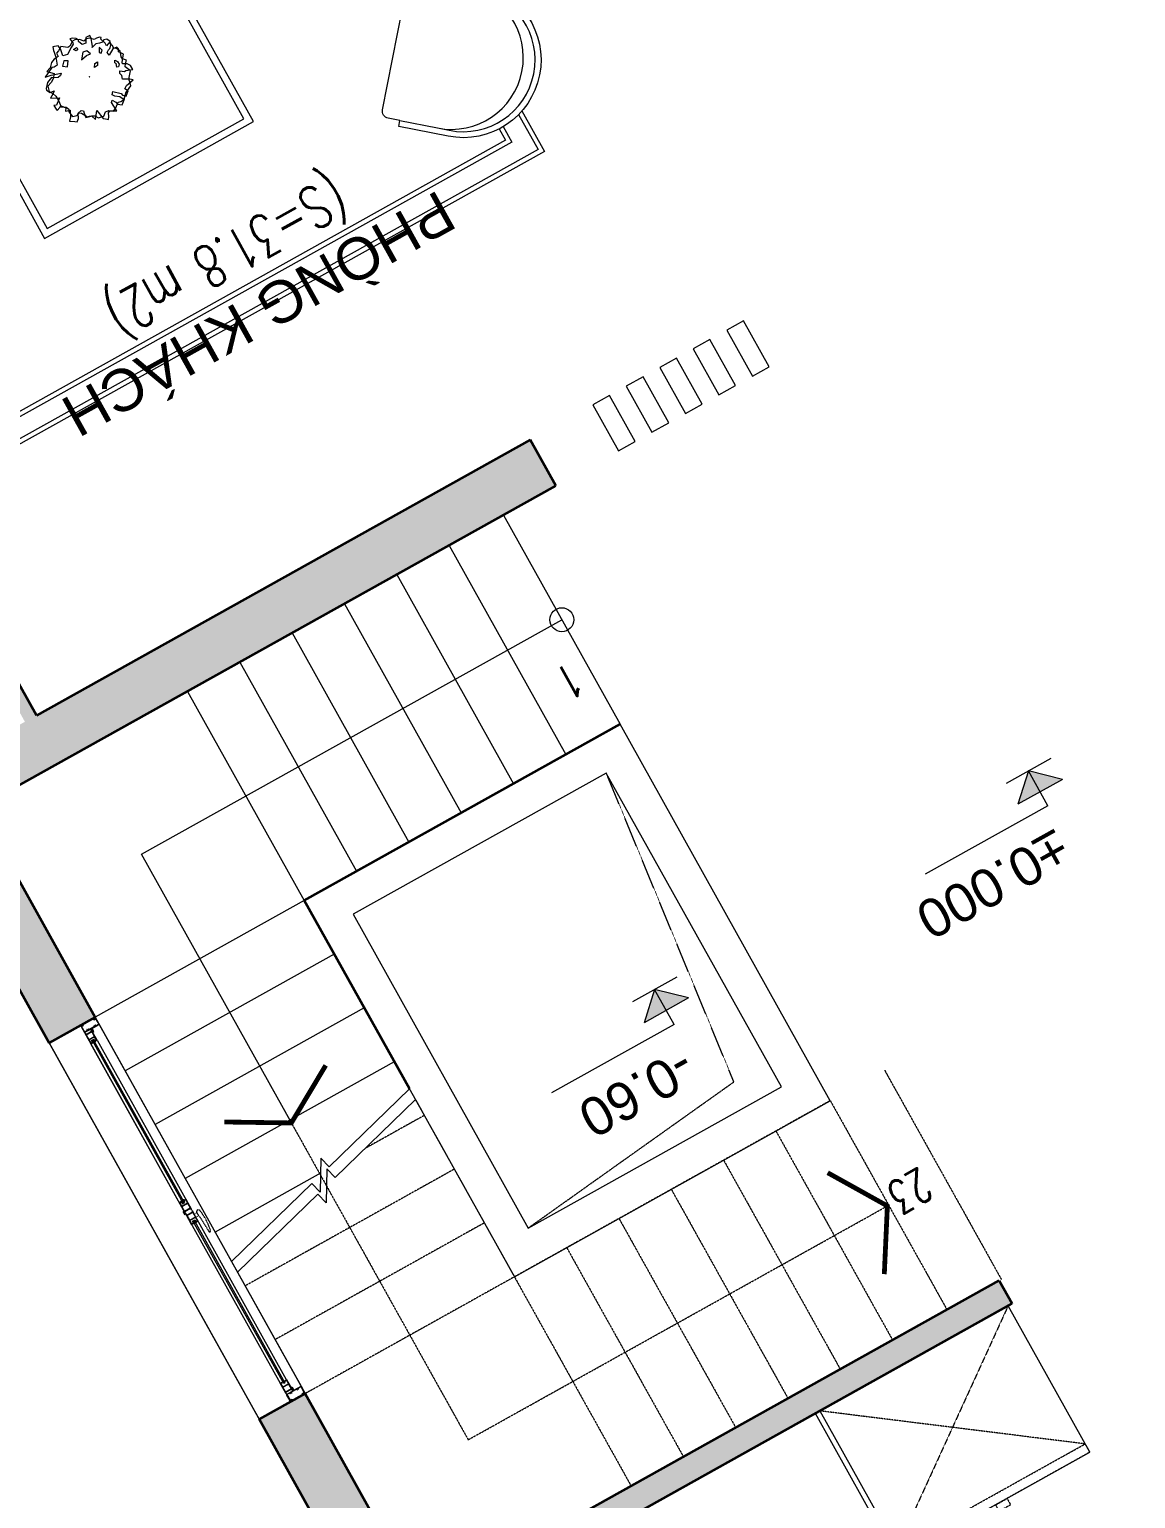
# Model space of a CAD drawing. Header units: millimetres. Extents: x 403824132 to 733479728, y 1974822364 to 2151530530.
# Drawn here: x 568807881 to 568812513, y 2063160526 to 2063166678 of the extents above; entities that cross this region are included whole.
import ezdxf
from ezdxf.enums import TextEntityAlignment as Align

# ---------------------------------------------------------------- set-up
doc = ezdxf.new("R2010")
doc.units = ezdxf.units.MM
doc.linetypes.add('DASHED2', pattern=[0.375, 0.25, -0.125])
doc.linetypes.add('HIDDEN', pattern=[0.75, 0.5, -0.25])
for name, color, linetype, lineweight in [('A-DIM', 251, 'Continuous', 15), ('A-HATCH', 251, 'Continuous', 5), ('A-KY HIEU', 34, 'Continuous', 20), ('A-TEXT', 7, 'Continuous', 18), ('A-TUONG', 255, 'Continuous', 35), ('E- CHU THICH', 162, 'Continuous', 13), ('E- THAY', 9, 'Continuous', 20), ('E-Khuat', 251, 'DASHED2', 13), ('E-NoiThat', 32, 'Continuous', 9), ('i_ThietBi', 32, 'Continuous', 13), ('LD-CUA', 146, 'Continuous', 13), ('LD-THAY', 9, 'Continuous', 13)]:
    doc.layers.add(name, color=color, linetype=linetype, lineweight=lineweight)
doc.styles.add('A1-arial', font='arial.ttf')
doc.styles.add('AA - Arial - Regular', font='arial.ttf', dxfattribs={"height": 250})
doc.styles.add('Dim roman', font='romans.shx', dxfattribs={"width": 0.7})

# ---------------------------------------------------------------- blocks, each defined once
blk = doc.blocks.new('A$C33A8190A')
at = {"layer": 'i_ThietBi', "linetype": 'HIDDEN'}
for p, q in [((-899.9224336948828, 40), (0, 700)), ((-899.9224336948828, 700), (0, 40))]:
    blk.add_line(p, q, dxfattribs=at)
at = {"layer": 'i_ThietBi'}
blk.add_lwpolyline([(-899.9224336948828, 700), (0, 700), (0, 0), (-899.9224336948828, 0)], close=True, dxfattribs=at)
at = {"layer": 'i_ThietBi', "linetype": 'HIDDEN'}
for points in [[(-899.9224336948828, 0), (0, 0), (0, 40), (-899.9224336948828, 40)], [(-449.9612168474705, 0), (-504.5205294382176, 0), (-504.5205294382176, -30.66110742175079), (-449.9612168474705, -30.66110742175079)], [(-395.4019042567234, 0), (-395.4019042567234, -30.66110742175079), (-449.9612168474705, -30.66110742175079), (-449.9612168474705, 0)]]:
    blk.add_lwpolyline(points, close=True, dxfattribs=at)
blk = doc.blocks.new('kkkk')
h = blk.add_hatch(color=250)
edge = h.paths.add_edge_path()
edge.add_line((333058.7503477686, 105336.6100560361), (333060.2503477686, 105336.6100560361))
edge.add_line((333060.2503477686, 105336.6100560361), (333060.2503477686, 105341.6100560361))
edge.add_line((333060.2503477686, 105341.6100560361), (333061.7503477686, 105341.6100560361))
edge.add_line((333061.7503477686, 105341.6100560361), (333061.7503477686, 105371.6100560361))
edge.add_line((333061.7503477686, 105371.6100560361), (333027.5003477686, 105371.6100560361))
edge.add_line((333027.5003477686, 105371.6100560361), (333027.5003477686, 105386.6100560362))
edge.add_line((333027.5003477686, 105386.6100560362), (333022.1618856793, 105386.6100560362))
edge.add_line((333022.1618856793, 105386.6100560362), (333022.1618856793, 105383.6100560361))
edge.add_line((333022.1618856793, 105383.6100560361), (333023.6618856793, 105383.6100560361))
edge.add_line((333023.6618856793, 105383.6100560361), (333023.6618856793, 105385.1100560361))
edge.add_line((333023.6618856793, 105385.1100560361), (333026.0003477686, 105385.1100560361))
edge.add_line((333026.0003477686, 105385.1100560361), (333026.0003477686, 105378.0508778042))
edge.add_line((333026.0003477686, 105378.0508778042), (333023.6618856793, 105378.0508778042))
edge.add_line((333023.6618856793, 105378.0508778042), (333023.6618856793, 105379.5508778041))
edge.add_line((333023.6618856793, 105379.5508778041), (333022.1618856793, 105379.5508778041))
edge.add_line((333022.1618856793, 105379.5508778041), (333022.1618856793, 105376.5508778041))
edge.add_line((333022.1618856793, 105376.5508778041), (333026.0003477686, 105376.5508778041))
edge.add_line((333026.0003477686, 105376.5508778041), (333026.0003477686, 105371.6100560361))
edge.add_line((333026.0003477686, 105371.6100560361), (332991.7503477686, 105371.6100560361))
edge.add_line((332991.7503477686, 105371.6100560361), (332991.7503477686, 105341.6100560361))
edge.add_line((332991.7503477686, 105341.6100560361), (332993.2503477686, 105341.6100560361))
edge.add_line((332993.2503477686, 105341.6100560361), (332993.2503477686, 105336.6100560361))
edge.add_line((332993.2503477686, 105336.6100560361), (332994.7503477685, 105336.6100560361))
edge.add_line((332994.7503477685, 105336.6100560361), (332994.7503477685, 105341.6100560361))
edge.add_line((332994.7503477685, 105341.6100560361), (333002.2503477686, 105341.6100560361))
edge.add_line((333002.2503477686, 105341.6100560361), (333002.2503477686, 105343.1100560361))
edge.add_line((333002.2503477686, 105343.1100560361), (332993.2503477686, 105343.1100560361))
edge.add_line((332993.2503477686, 105343.1100560361), (332993.2503477686, 105370.1100560361))
edge.add_line((332993.2503477686, 105370.1100560361), (333006.8920954218, 105370.1100560361))
edge.add_arc((333010.0003477685, 105367.6396451521), 3.970410884021193, 141.5226399061715, 209.9999999996041)
edge.add_line((333006.5618710796, 105365.6544397101), (333007.8609091851, 105366.4044397101))
edge.add_arc((333010.0003477685, 105367.6396451522), 2.470410884022959, -390.0000000008324, -150.0000000000441, ccw=False)
edge.add_line((333012.1397863518, 105366.4044397101), (333013.4388244577, 105365.6544397101))
edge.add_arc((333010.0003477685, 105367.6396451521), 3.970410884017615, -29.99999999942238, 38.47736009484422)
edge.add_line((333013.1086001153, 105370.1100560362), (333040.3920954216, 105370.1100560361))
edge.add_arc((333043.5003477685, 105367.6396451521), 3.970410884021193, 141.5226399061715, 209.9999999996041)
edge.add_line((333040.0618710795, 105365.6544397101), (333041.3609091852, 105366.4044397101))
edge.add_arc((333043.5003477685, 105367.6396451522), 2.470410884022959, -390.0000000008324, -150.0000000000441, ccw=False)
edge.add_line((333045.639786352, 105366.4044397101), (333046.9388244575, 105365.6544397101))
edge.add_arc((333043.5003477685, 105367.6396451521), 3.970410884017615, -29.99999999942238, 38.47736009484422)
edge.add_line((333046.6086001155, 105370.1100560362), (333060.2503477686, 105370.1100560361))
edge.add_line((333060.2503477686, 105370.1100560361), (333060.2503477686, 105343.1100560361))
edge.add_line((333060.2503477686, 105343.1100560361), (333051.2503477687, 105343.1100560361))
edge.add_line((333051.2503477687, 105343.1100560361), (333051.2503477687, 105341.6100560361))
edge.add_line((333051.2503477687, 105341.6100560361), (333058.7503477686, 105341.6100560361))
edge.add_line((333058.7503477686, 105341.6100560361), (333058.7503477686, 105336.6100560361))
blk.add_lwpolyline([(333026.0003477686, 105378.0508778042), (333026.0003477686, 105385.1100560361), (333023.6618856793, 105385.1100560361), (333023.6618856793, 105383.6100560361), (333022.1618856793, 105383.6100560361), (333022.1618856793, 105386.6100560362), (333027.5003477686, 105386.6100560362), (333027.5003477686, 105371.6100560361), (333061.7503477686, 105371.6100560361), (333061.7503477686, 105341.6100560361), (333060.2503477686, 105341.6100560361), (333060.2503477686, 105336.6100560361), (333058.7503477686, 105336.6100560361), (333058.7503477686, 105341.6100560361), (333051.2503477687, 105341.6100560361), (333051.2503477687, 105343.1100560361), (333060.2503477686, 105343.1100560361), (333060.2503477686, 105370.1100560361), (333046.6086001155, 105370.1100560362, -0.3080097014273616), (333046.9388244575, 105365.6544397101), (333045.639786352, 105366.4044397101, 1.732050807573783), (333041.3609091852, 105366.4044397101), (333040.0618710795, 105365.6544397101, -0.3080097014276107), (333040.3920954216, 105370.1100560361), (333013.1086001153, 105370.1100560362, -0.3080097014273616), (333013.4388244577, 105365.6544397101), (333012.1397863518, 105366.4044397101, 1.732050807573783), (333007.8609091851, 105366.4044397101), (333006.5618710796, 105365.6544397101, -0.3080097014276107), (333006.8920954218, 105370.1100560361), (332993.2503477686, 105370.1100560361), (332993.2503477686, 105343.1100560361), (333002.2503477686, 105343.1100560361), (333002.2503477686, 105341.6100560361), (332994.7503477685, 105341.6100560361), (332994.7503477685, 105336.6100560361), (332993.2503477686, 105336.6100560361), (332993.2503477686, 105341.6100560361), (332991.7503477686, 105341.6100560361), (332991.7503477686, 105371.6100560361), (333026.0003477686, 105371.6100560361), (333026.0003477686, 105376.5508778041), (333022.1618856793, 105376.5508778041), (333022.1618856793, 105379.5508778041), (333023.6618856793, 105379.5508778041), (333023.6618856793, 105378.0508778042)], format="xyb", close=True)
blk = doc.blocks.new('ccccc')
h = blk.add_hatch(color=250)
h.paths.add_polyline_path([(333034.3144056356, 105325.3407150077), (333084.3144056355, 105325.3407150077), (333084.3144056355, 105326.8407150077), (333077.6940542447, 105326.8407150077), (333077.6940542447, 105353.8407150077), (333084.3144056355, 105353.8407150077), (333084.3144056355, 105355.3407150077), (333034.3144056356, 105355.3407150077), (333034.3144056356, 105346.7373347332), (333035.8144056356, 105346.7373347332), (333035.8144056356, 105353.8407150077), (333052.1347392885, 105353.8407150077), (333052.1347392885, 105326.8407150077), (333035.8144056356, 105326.8407150077), (333035.8144056356, 105333.9440952822), (333034.3144056356, 105333.9440952822)])
h.paths.add_polyline_path([(333053.6347392886, 105326.8407150077), (333053.6347392886, 105353.8407150077), (333076.1940542446, 105353.8407150077), (333076.1940542446, 105326.8407150077)], flags=16)
for p, q in [((333034.3144056356, 105346.7373347332), (333035.8144056356, 105346.7373347332)), ((333052.1347392885, 105353.8407150077), (333052.1347392885, 105326.8407150077)), ((333053.6347392886, 105353.8407150077), (333053.6347392886, 105326.8407150077)), ((333076.1940542446, 105353.8407150077), (333076.1940542446, 105326.8407150077)), ((333077.6940542447, 105353.8407150077), (333077.6940542447, 105326.8407150077)), ((333084.3144056355, 105355.3407150077), (333084.3144056355, 105353.8407150077)), ((333034.3144056356, 105333.9440952822), (333035.8144056356, 105333.9440952822)), ((333084.3144056355, 105326.8407150077), (333084.3144056355, 105325.3407150077))]:
    blk.add_line(p, q)
for points in [[(333084.3144056355, 105355.3407150077), (333034.3144056356, 105355.3407150077), (333034.3144056356, 105346.7373347332)], [(333052.1347392885, 105353.8407150077), (333035.8144056356, 105353.8407150077), (333035.8144056356, 105346.7373347332)], [(333076.1940542446, 105353.8407150077), (333053.6347392886, 105353.8407150077)], [(333084.3144056355, 105353.8407150077), (333077.6940542447, 105353.8407150077)], [(333034.3144056356, 105333.9440952822), (333034.3144056356, 105325.3407150077), (333084.3144056355, 105325.3407150077)], [(333035.8144056356, 105333.9440952822), (333035.8144056356, 105326.8407150077), (333052.1347392885, 105326.8407150077)], [(333053.6347392886, 105326.8407150077), (333076.1940542446, 105326.8407150077)], [(333077.6940542447, 105326.8407150077), (333084.3144056355, 105326.8407150077)]]:
    blk.add_lwpolyline(points)
blk = doc.blocks.new('dasdsd')
at = {"linetype": 'HIDDEN', "ltscale": 0.05}
for p, q in [((-9.569141384446992, -15.90723716295906), (-9.569141384446992, 0)), ((9.569141384446992, 0), (-9.569141384446992, 0)), ((9.569141384446992, -15.90723716294451), (9.569141384446992, 0)), ((-16.34979056974407, -18.90631077674334), (-107.8912883332232, -23.1459015282162)), ((-10.46026030555367, -16.12276114153791), (-15.45867164875381, -18.69078679804806)), ((9.569141384330578, -15.90723716295906), (-9.569141384446992, -15.90723716295906))]:
    blk.add_line(p, q, dxfattribs=at)
for centre, radius, start, end in [((-106.2585171776591, -28.09938181765028), 5.215640768237306, 108.2433054779571, 251.7566945220429), ((-40.96028682653559, 286.6360905124457), 326.6202464477597, 258.1751875100508, 278.8996242376831), ((-16.34979056974407, -16.9563107767899), 1.95, 270, 297.1926651147454), ((-9.569141384446992, -17.85723716302891), 1.95, 90, 117.1926651147453), ((9.569141384446992, -25.97958644191385), 10.07234927896024, 270, 90)]:
    blk.add_arc(centre, radius, start, end, dxfattribs=at)
blk = doc.blocks.new('fffsf')
h = blk.add_hatch(color=250)
h.paths.add_polyline_path([(333183.8310297608, 105395.8081060237), (333133.8310297608, 105395.8081060237), (333133.8310297608, 105394.3081060237), (333140.4513811519, 105394.3081060237), (333140.4513811519, 105367.3081060237), (333133.8310297608, 105367.3081060237), (333133.8310297608, 105364.3081060237), (333118.8310297608, 105364.3081060237), (333118.8310297608, 105361.3081060237), (333135.3310297608, 105361.3081060237), (333135.3310297608, 105365.8081060237), (333183.8310297608, 105365.8081060237), (333183.8310297608, 105374.4114862982), (333182.3310297608, 105374.4114862982), (333182.3310297608, 105367.3081060237), (333166.0106961079, 105367.3081060237), (333166.0106961079, 105394.3081060237), (333182.3310297608, 105394.3081060237), (333182.3310297608, 105387.2047257492), (333183.8310297608, 105387.2047257492)])
h.paths.add_polyline_path([(333164.5106961079, 105394.3081060237), (333164.5106961079, 105367.3081060237), (333141.9513811518, 105367.3081060237), (333141.9513811518, 105394.3081060237)], flags=16)
for p, q in [((333133.8310297608, 105395.8081060237), (333133.8310297608, 105394.3081060237)), ((333140.4513811519, 105394.3081060237), (333140.4513811519, 105367.3081060237)), ((333141.9513811518, 105394.3081060237), (333141.9513811518, 105367.3081060237)), ((333164.5106961079, 105394.3081060237), (333164.5106961079, 105367.3081060237)), ((333166.0106961079, 105394.3081060237), (333166.0106961079, 105367.3081060237)), ((333183.8310297608, 105387.2047257492), (333182.3310297608, 105387.2047257492)), ((333183.8310297608, 105374.4114862982), (333182.3310297608, 105374.4114862982))]:
    blk.add_line(p, q)
for points in [[(333183.8310297608, 105374.4114862982), (333183.8310297608, 105365.8081060237), (333135.3310297608, 105365.8081060237), (333135.3310297608, 105361.3081060237), (333118.8310297608, 105361.3081060237)], [(333133.8310297608, 105367.3081060237), (333133.8310297608, 105364.3081060237), (333118.8310297608, 105364.3081060237), (333118.8310297608, 105361.3081060237)], [(333133.8310297608, 105395.8081060237), (333183.8310297608, 105395.8081060237), (333183.8310297608, 105387.2047257492)], [(333133.8310297608, 105394.3081060237), (333140.4513811519, 105394.3081060237)], [(333140.4513811519, 105367.3081060237), (333133.8310297608, 105367.3081060237)], [(333141.9513811518, 105394.3081060237), (333164.5106961079, 105394.3081060237)], [(333164.5106961079, 105367.3081060237), (333141.9513811518, 105367.3081060237)], [(333166.0106961079, 105394.3081060237), (333182.3310297608, 105394.3081060237), (333182.3310297608, 105387.2047257492)], [(333182.3310297608, 105374.4114862982), (333182.3310297608, 105367.3081060237), (333166.0106961079, 105367.3081060237)]]:
    blk.add_lwpolyline(points)
blk = doc.blocks.new('*U199')
for points in [[(88.41580056528618, 82.17994154020562), (88.41580056524253, 80.6033802745078), (77.17966634732147, 80.60338027449323), (77.17966634729966, 69.39661972550675), (88.41580056521342, 69.39661972551403), (88.41580056528618, 67.82005845976528, 0.2403906807314063), (91.14311726333106, 71.99999999998546), (80.17966634737968, 71.99999999998546), (80.17966634732147, 77.99999999998543), (91.14311726327287, 77.99999999998543, 0.2403906807301442)], [(847.064897786636, 82.17994154014741), (847.0648977867091, 80.6033802744132), (858.3010320046156, 80.60338027440594), (858.301032004601, 69.39661972541944), (847.0648977866797, 69.39661972542672), (847.064897786636, 67.82005845970707, -0.2403906807314063), (844.3375810886424, 71.99999999992724), (855.3010320045863, 71.99999999992724), (855.3010320045427, 77.99999999993452), (844.3375810885913, 77.99999999994179, -0.2403906807301442)], [(952.8964989166775, 82.17994153920152), (952.896498916714, 80.60338027349644), (941.6603646988003, 80.60338027346006), (941.6603646988583, 69.39661972447357), (952.8964989167723, 69.39661972450267), (952.8964989167064, 67.82005845875392, 0.2403906807314063), (955.623815614686, 71.99999999901047), (944.6603646987346, 71.99999999896681), (944.6603646987783, 77.99999999895226), (955.6238156147297, 77.99999999898864, 0.2403906807301442)]]:
    blk.add_hatch(color=250).paths.add_polyline_path(points)
for p, q in [((897.4806983517623, 89.99999999997091), (44.50000000021828, 90.00000000004366)), ((897.4806983517477, 89.99999999991269), (88.00000000023283, 89.99999999998545)), ((902.4806983516532, 89.9999999988213), (1711.961396685087, 89.99999999983993)), ((35.00000000011642, 20), (1764.961396685204, 20)), ((88.00000000024738, 59.99999999998546), (897.4806983517623, 59.99999999989814)), ((1711.96139668516, 59.99999999983993), (902.4806983517333, 59.99999999880675))]:
    blk.add_line(p, q)
for points in [[(88.41580056528618, 82.17994154020562), (88.41580056524253, 80.6033802745078), (77.17966634732147, 80.60338027449323), (77.17966634729966, 69.39661972550675), (88.41580056521342, 69.39661972551403), (88.41580056528618, 67.82005845976528, 0.2403906807314063), (91.14311726333106, 71.99999999998546), (80.17966634737968, 71.99999999998546), (80.17966634732147, 77.99999999998543), (91.14311726327287, 77.99999999998543, 0.2403906807301443)], [(847.064897786636, 82.17994154014741), (847.0648977867091, 80.6033802744132), (858.3010320046156, 80.60338027440594), (858.301032004601, 69.39661972541944), (847.0648977866797, 69.39661972542672), (847.064897786636, 67.82005845970707, -0.2403906807314063), (844.3375810886424, 71.99999999992724), (855.3010320045863, 71.99999999992724), (855.3010320045427, 77.99999999993452), (844.3375810885913, 77.99999999994179, -0.2403906807301443)], [(952.8964989166775, 82.17994153920152), (952.896498916714, 80.60338027349644), (941.6603646988003, 80.60338027346006), (941.6603646988583, 69.39661972447357), (952.8964989167723, 69.39661972450267), (952.8964989167064, 67.82005845875392, 0.2403906807314063), (955.623815614686, 71.99999999901047), (944.6603646987346, 71.99999999896681), (944.6603646987783, 77.99999999895226), (955.6238156147297, 77.99999999898864, 0.2403906807301443)]]:
    blk.add_lwpolyline(points, format="xyb", close=True)
for points in [[(855.3010320045863, 71.99999999992724), (80.17966634737968, 71.99999999998546), (80.17966634732147, 77.99999999998543), (855.3010320045427, 77.99999999993452)], [(944.6603646988652, 71.99999999894499), (1719.781730337999, 71.9999999998545), (1719.781730337912, 77.99999999986177), (944.6603646987783, 77.99999999895226)]]:
    blk.add_lwpolyline(points, close=True)
at = {"rotation": 270}
blk.add_blockref('kkkk', (-105336.6100560361, 333081.7503477685), dxfattribs=at)
at = {"xscale": -1}
for name, p, rotation in [('ccccc', (333122.3144056175, -105265.3407150657), 359.9999999999902), ('fffsf', (-332231.3503317047, 105455.8081050878), 180.0000000001608), ('kkkk', (107136.5714527213, 333081.7503477685), 90)]:
    blk.add_blockref(name, p, dxfattribs=dict(at, rotation=rotation))
for p in [(-332186.8337073021, -105265.3407149498), (-331322.3530086549, -105265.3407159424)]:
    blk.add_blockref('ccccc', p)
at = {"xscale": -0.8000000000000002, "yscale": 0.8, "zscale": 0.8}
blk.add_blockref('dasdsd', (927.4806983517476, 59.99999999895225), dxfattribs=at)
blk = doc.blocks.new('cotxaytho')
at = {"layer": 'A-KY HIEU'}
h = blk.add_hatch(color=256, dxfattribs=at)
h.paths.add_polyline_path([(200.0000000000018, 187.5), (0, 187.5), (0, 0)])
h.paths.add_polyline_path([(0, 187.5), (-200, 187.5), (0, 0)])
for p, q in [((0, 312.5), (0, 0)), ((0, 312.5), (1100, 312.5)), ((-200, 187.5), (0, 0)), ((-200, 187.5), (200, 187.5)), ((0, 0), (200, 187.5)), ((-200, 0), (200, 0))]:
    blk.add_line(p, q, dxfattribs=at)
at = {"color": 6, "style": 'A1-arial'}
blk.add_attdef('-0.050', (35.02610784031822, 401.7086938884313), '', height=250, dxfattribs=at)
blk = doc.blocks.new('sf2')
at = {"layer": 'E-NoiThat'}
for p, q in [((-123895508.8608268, 101808393.999927), (-123895508.8608268, 101809393.999927)), ((-123894508.8608268, 101809393.999927), (-123894508.8608268, 101808393.999927)), ((-123895478.8608268, 101808423.999927), (-123895478.8608268, 101809363.999927)), ((-123894538.8608268, 101809363.999927), (-123894538.8608268, 101808423.999927)), ((-123895018.2610339, 101809066.8747094), (-123895006.8658891, 101809070.3323294)), ((-123895006.8658891, 101809070.3323294), (-123895010.1216787, 101809048.4342494)), ((-123894949.8899923, 101809068.0273934), (-123894928.7274679, 101809076.0951014)), ((-123894928.7274679, 101809076.0951014), (-123894923.8439887, 101809059.9597934)), ((-123895124.0735155, 101809011.5533294), (-123895119.1898635, 101809016.1634174)), ((-123895119.1898635, 101809005.7904494), (-123895124.0735155, 101809011.5533294)), ((-123895119.1898635, 101809016.1634174), (-123895106.1667915, 101809017.3159934)), ((-123895106.1667915, 101809017.3159934), (-123895094.7714955, 101809018.4685694)), ((-123895094.7714955, 101809018.4685694), (-123895085.0041915, 101809028.8414294)), ((-123895086.6321835, 101809041.5192254), (-123895068.7255027, 101809042.6718014)), ((-123895085.0041915, 101809027.6889614), (-123895086.6321835, 101809041.5192254)), ((-123895085.0041915, 101809028.8414294), (-123895080.1206475, 101809032.2989414)), ((-123895080.1206475, 101809011.5533294), (-123895085.0041915, 101809027.6889614)), ((-123895080.1206475, 101809032.2989414), (-123895063.8417859, 101809036.9092454)), ((-123895075.2370063, 101808996.5704894), (-123895080.1206475, 101809011.5533294)), ((-123895068.7255027, 101809042.6718014), (-123895057.3302715, 101809021.9262974)), ((-123895063.8417859, 101809036.9092454), (-123895054.0745035, 101809032.2991574)), ((-123895057.3302715, 101809021.9262974), (-123895041.0514099, 101809024.2312334)), ((-123895054.0745035, 101809032.2991574), (-123895041.0514099, 101809048.4342494)), ((-123895041.0514099, 101809048.4342494), (-123895023.1447615, 101809056.5021734)), ((-123895041.0514099, 101809024.2312334), (-123895032.9120547, 101809042.6718014)), ((-123895036.1678442, 101809048.4342494), (-123895031.2841275, 101809058.8072174)), ((-123895032.9120547, 101809042.6718014), (-123895036.1678442, 101809048.4342494)), ((-123895031.2841275, 101809058.8072174), (-123895018.2610339, 101809066.8747094)), ((-123895023.1447615, 101809056.5021734), (-123895011.7494439, 101809056.5021734)), ((-123895014.0993511, 101809024.3724974), (-123895016.6497603, 101809017.1499974)), ((-123895016.6497603, 101809017.1499974), (-123895006.4482207, 101809013.5383694)), ((-123894998.7971011, 101809024.3724974), (-123895014.0993511, 101809024.3724974)), ((-123895011.7494439, 101809056.5021734), (-123894992.2150303, 101809043.8241614)), ((-123895010.1216787, 101809048.4342494), (-123895008.4937515, 101809043.8241614)), ((-123895008.4937515, 101809043.8241614), (-123894993.8427955, 101809035.7566694)), ((-123895006.4482207, 101809013.5383694), (-123894998.7971011, 101809024.3724974)), ((-123894993.8427955, 101809035.7566694), (-123894966.1688593, 101809017.3162094)), ((-123894992.2150303, 101809043.8241614), (-123894982.4477371, 101809042.6718014)), ((-123894982.4477371, 101809042.6718014), (-123894958.0293367, 101809059.9597934)), ((-123894966.1688593, 101809017.3162094), (-123894946.6342783, 101809021.9262974)), ((-123894958.0293367, 101809059.9597934), (-123894951.5179303, 101809055.3484094)), ((-123894953.1458575, 101809053.0444454), (-123894949.8899923, 101809068.0273934)), ((-123894946.6342783, 101809021.9262974), (-123894953.1458575, 101809053.0444454)), ((-123894951.5179303, 101809055.3484094), (-123894941.7504643, 101809049.5869334)), ((-123894941.7504643, 101809049.5869334), (-123894930.3553843, 101809044.9769534)), ((-123894930.3553843, 101809044.9769534), (-123894928.7274679, 101809032.2991574)), ((-123894928.7274679, 101809032.2991574), (-123894928.7274679, 101809029.9940054)), ((-123894928.7274679, 101809029.9940054), (-123894909.1930435, 101809027.6889614)), ((-123894923.8439887, 101809059.9597934), (-123894922.2158779, 101809053.0444454)), ((-123894922.2158779, 101809053.0444454), (-123894918.9601747, 101809031.1465814)), ((-123894918.9601747, 101809031.1465814), (-123894907.5651055, 101808998.8752094)), ((-123894909.1930435, 101809027.6889614), (-123894892.9141711, 101809020.7737214)), ((-123894892.9141711, 101809020.7737214), (-123894876.6353203, 101809003.4857294)), ((-123895148.4917754, 101808978.1305694), (-123895141.9802395, 101808993.1134094)), ((-123895143.6081235, 101808963.1477294), (-123895148.4917754, 101808978.1305694)), ((-123895148.4917754, 101808958.5372094), (-123895146.8639995, 101808960.8419294)), ((-123895148.4917754, 101808953.9256094), (-123895148.4917754, 101808958.5372094)), ((-123895148.4917754, 101808945.8580094), (-123895148.4917754, 101808953.9256094)), ((-123895146.8639995, 101808976.9771294), (-123895127.3291755, 101808970.0629694)), ((-123895146.8639995, 101808960.8419294), (-123895146.8639995, 101808976.9771294)), ((-123895133.8408195, 101808952.7743294), (-123895143.6081235, 101808963.1477294)), ((-123895141.9802395, 101808993.1134094), (-123895128.9571675, 101808997.7228494)), ((-123895125.7013995, 101808950.4696094), (-123895133.8408195, 101808952.7743294)), ((-123895128.9571675, 101808997.7228494), (-123895119.1898635, 101808991.9610494)), ((-123895127.3291755, 101808981.5876494), (-123895119.1898635, 101809005.7904494)), ((-123895127.3291755, 101808970.0629694), (-123895127.3291755, 101808981.5876494)), ((-123895115.9340955, 101808944.7067294), (-123895125.7013995, 101808950.4696094)), ((-123895119.1898635, 101808991.9610494), (-123895106.1667915, 101808994.2657694)), ((-123895106.1667915, 101808994.2657694), (-123895091.5157275, 101808998.8752094)), ((-123895102.6176955, 101808963.2924494), (-123895098.0570715, 101808976.2081694)), ((-123895091.9760235, 101808954.6816094), (-123895102.6176955, 101808963.2924494)), ((-123895098.0570715, 101808976.2081694), (-123895096.5368635, 101808978.3606094)), ((-123895096.5368635, 101808978.3606094), (-123895085.8951915, 101808960.0632494)), ((-123895085.8951915, 101808960.0632494), (-123895091.9760235, 101808954.6816094)), ((-123895091.5157275, 101808998.8752094), (-123895071.9813139, 101808993.1134094)), ((-123895071.9813139, 101808993.1134094), (-123895075.2370063, 101808996.5704894)), ((-123895052.4500755, 101808972.9789694), (-123895044.8489275, 101808992.3530894)), ((-123895034.2073095, 101808975.1314094), (-123895052.4500755, 101808972.9789694)), ((-123895044.8489275, 101808992.3530894), (-123895028.1264451, 101808994.5055294)), ((-123895006.8431983, 101808969.7497694), (-123895034.2073095, 101808975.1314094)), ((-123895028.1264451, 101808994.5055294), (-123895006.8431983, 101808969.7497694)), ((-123894956.6754919, 101808993.4287694), (-123894939.9530851, 101809002.0396094)), ((-123894941.473185, 101808972.9789694), (-123894956.6754919, 101808993.4287694)), ((-123894924.7507999, 101808985.8936094), (-123894941.473185, 101808972.9789694)), ((-123894939.9530851, 101809002.0396094), (-123894924.7507999, 101808985.8936094)), ((-123894907.5651055, 101808998.8752094), (-123894892.9141711, 101808998.8752094)), ((-123894865.2400243, 101808975.8247694), (-123894905.9371783, 101808961.9953694)), ((-123894905.9371783, 101808961.9953694), (-123894897.7978123, 101808955.0801294)), ((-123894897.7978123, 101808955.0801294), (-123894886.4026243, 101808952.7743294)), ((-123894892.9141711, 101808998.8752094), (-123894883.1468671, 101809002.3333694)), ((-123894886.4026243, 101808952.7743294), (-123894871.7516791, 101808959.6895694)), ((-123894883.1468671, 101809002.3333694), (-123894839.1939235, 101808980.4352894)), ((-123894857.1007555, 101808997.7228494), (-123894879.8911963, 101808974.6724094)), ((-123894879.8911963, 101808974.6724094), (-123894865.2400243, 101808958.5372094)), ((-123894876.6353203, 101809003.4857294), (-123894857.1007555, 101808997.7228494)), ((-123894871.7516791, 101808959.6895694), (-123894861.9843751, 101808965.4524494)), ((-123894839.1939235, 101808980.4352894), (-123894865.2400243, 101808975.8247694)), ((-123894865.2400243, 101808958.5372094), (-123894850.5892195, 101808949.3172494)), ((-123894861.9843751, 101808965.4524494), (-123894837.5661475, 101808956.2324894)), ((-123894850.5892195, 101808949.3172494), (-123894831.0546115, 101808941.2496494)), ((-123894837.5661475, 101808956.2324894), (-123894819.6596395, 101808936.6391294)), ((-123895171.2820435, 101808904.3687294), (-123895164.7705075, 101808914.7410494)), ((-123895161.5147395, 101808892.8429694), (-123895171.2820435, 101808904.3687294)), ((-123895169.6542675, 101808876.7077694), (-123895158.2590795, 101808890.5382494)), ((-123895166.3982835, 101808922.8086494), (-123895163.1428395, 101808928.5715294)), ((-123895161.5147395, 101808908.9781694), (-123895166.3982835, 101808922.8086494)), ((-123895164.7705075, 101808934.3344094), (-123895161.5147395, 101808943.5543694)), ((-123895158.2590795, 101808923.9610094), (-123895164.7705075, 101808934.3344094)), ((-123895164.7705075, 101808914.7410494), (-123895158.2590795, 101808923.9610094)), ((-123895163.1428395, 101808928.5715294), (-123895159.8868555, 101808935.4867694)), ((-123895161.5147395, 101808943.5543694), (-123895143.6081235, 101808945.8580094)), ((-123895158.2590795, 101808899.7582094), (-123895161.5147395, 101808908.9781694)), ((-123895150.1195515, 101808876.7077694), (-123895161.5147395, 101808892.8429694)), ((-123895159.8868555, 101808935.4867694), (-123895156.6311955, 101808940.0962094)), ((-123895158.2590795, 101808890.5382494), (-123895158.2590795, 101808899.7582094)), ((-123895156.6311955, 101808940.0962094), (-123895148.4917754, 101808945.8580094)), ((-123895143.6081235, 101808945.8580094), (-123895117.5618715, 101808929.7228094)), ((-123895132.2129355, 101808895.1476894), (-123895135.4687035, 101808890.5382494)), ((-123895135.4687035, 101808890.5382494), (-123895135.4687035, 101808877.8601294)), ((-123895127.3291755, 101808900.9105694), (-123895132.2129355, 101808895.1476894)), ((-123895122.7508395, 101808890.1062494), (-123895127.3291755, 101808900.9105694)), ((-123895122.7508395, 101808890.1062494), (-123895125.7013995, 101808885.9277294)), ((-123895120.8177475, 101808870.9448894), (-123895125.7013995, 101808885.9277294)), ((-123895117.5618715, 101808929.7228094), (-123895115.9340955, 101808944.7067294)), ((-123895047.8893867, 101808929.9269294), (-123895061.5714963, 101808928.8501694)), ((-123895061.5714963, 101808928.8501694), (-123895053.9703483, 101808915.9344494)), ((-123895053.9703483, 101808915.9344494), (-123895038.7680523, 101808915.9344494)), ((-123895038.7680523, 101808915.9344494), (-123895047.8893867, 101808929.9269294)), ((-123895001.7125071, 101808891.3244894), (-123895003.0841071, 101808891.3244894)), ((-123895001.7125071, 101808891.3244894), (-123895001.7125071, 101808892.6960894)), ((-123895001.7125071, 101808891.3244894), (-123895001.7125071, 101808889.9528894)), ((-123895001.7125071, 101808891.3244894), (-123895000.3408963, 101808891.3244894)), ((-123894816.4037635, 101808892.8429694), (-123894848.9612275, 101808875.5554094)), ((-123894826.1710675, 101808913.5886894), (-123894844.0775755, 101808912.4363294)), ((-123894844.0775755, 101808912.4363294), (-123894835.9382635, 101808904.3687294)), ((-123894839.1939235, 101808889.3858894), (-123894840.8219155, 101808868.6401694)), ((-123894834.3102715, 101808905.5210894), (-123894839.1939235, 101808889.3858894)), ((-123894835.9382635, 101808904.3687294), (-123894816.4037635, 101808892.8429694)), ((-123894824.5429675, 101808920.5039294), (-123894834.3102715, 101808905.5210894)), ((-123894831.0546115, 101808941.2496494), (-123894824.5429675, 101808920.5039294)), ((-123894818.0315395, 101808929.7228094), (-123894826.1710675, 101808913.5886894)), ((-123894819.6596395, 101808936.6391294), (-123894818.0315395, 101808929.7228094)), ((-123895174.5380275, 101808849.0468094), (-123895164.7705075, 101808861.7249294)), ((-123895174.5380275, 101808829.4534494), (-123895174.5380275, 101808849.0468094)), ((-123895146.8639995, 101808839.8268494), (-123895174.5380275, 101808829.4534494)), ((-123895159.8868555, 101808866.3343694), (-123895169.6542675, 101808876.7077694)), ((-123895164.7705075, 101808861.7249294), (-123895148.4917754, 101808870.9448894)), ((-123895163.1428395, 101808830.6058094), (-123895151.7477595, 101808855.9620494)), ((-123895153.3754275, 101808819.0811294), (-123895163.1428395, 101808830.6058094)), ((-123895151.7477595, 101808855.9620494), (-123895159.8868555, 101808866.3343694)), ((-123895148.4917754, 101808870.9448894), (-123895150.1195515, 101808876.7077694)), ((-123895140.3522475, 101808839.8268494), (-123895146.8639995, 101808839.8268494)), ((-123895124.0735155, 101808851.3515294), (-123895140.3522475, 101808839.8268494)), ((-123895135.4687035, 101808877.8601294), (-123895127.3291755, 101808868.6401694)), ((-123895127.3291755, 101808868.6401694), (-123895120.8177475, 101808870.9448894)), ((-123895119.1898635, 101808842.1315694), (-123895124.0735155, 101808851.3515294)), ((-123895122.4456315, 101808830.6068894), (-123895119.1898635, 101808842.1315694)), ((-123895117.5618715, 101808815.6229694), (-123895122.4456315, 101808830.6068894)), ((-123894855.4727635, 101808828.3000094), (-123894860.3564155, 101808815.6240494)), ((-123894837.5661475, 101808838.6744894), (-123894855.4727635, 101808828.3000094)), ((-123894839.1939235, 101808843.2839294), (-123894852.2171035, 101808827.1487294)), ((-123894852.2171035, 101808827.1487294), (-123894844.0775755, 101808815.6240494)), ((-123894848.9612275, 101808875.5554094), (-123894822.9151915, 101808854.8096894)), ((-123894840.8219155, 101808868.6401694), (-123894837.5661475, 101808838.6744894)), ((-123894831.0546115, 101808839.8268494), (-123894839.1939235, 101808843.2839294)), ((-123894814.7756635, 101808834.0639694), (-123894831.0546115, 101808839.8268494)), ((-123894822.9151915, 101808854.8096894), (-123894813.1477795, 101808859.4202094)), ((-123894813.1477795, 101808859.4202094), (-123894814.7756635, 101808840.9792094)), ((-123894814.7756635, 101808840.9792094), (-123894814.7756635, 101808834.0639694)), ((-123895155.0033115, 101808791.4201694), (-123895143.6081235, 101808800.6401294)), ((-123895119.1898635, 101808784.5049294), (-123895155.0033115, 101808791.4201694)), ((-123895140.3522475, 101808802.9459294), (-123895153.3754275, 101808819.0811294)), ((-123895143.6081235, 101808800.6401294), (-123895127.3291755, 101808809.8611694)), ((-123895137.0964795, 101808786.8107294), (-123895140.3522475, 101808802.9459294)), ((-123895133.8408195, 101808775.2849694), (-123895137.0964795, 101808786.8107294)), ((-123895101.2830315, 101808759.1497694), (-123895133.8408195, 101808775.2849694)), ((-123895127.3291755, 101808809.8611694), (-123895117.5618715, 101808815.6229694)), ((-123895106.1667915, 101808776.4373294), (-123895119.1898635, 101808784.5049294)), ((-123895114.3061035, 101808761.4544894), (-123895106.1667915, 101808776.4373294)), ((-123895083.3764155, 101808766.0650094), (-123895085.0041915, 101808756.8439694)), ((-123895057.3302715, 101808790.2678094), (-123895083.3764155, 101808766.0650094)), ((-123895071.9813139, 101808756.8439694), (-123895054.0745035, 101808769.5220894)), ((-123895047.5629027, 101808779.8954894), (-123895057.3302715, 101808790.2678094)), ((-123895054.0745035, 101808769.5220894), (-123895047.5629027, 101808779.8954894)), ((-123894902.6814643, 101808785.6572894), (-123894910.8208195, 101808779.8954894)), ((-123894910.8208195, 101808779.8954894), (-123894907.5651055, 101808769.5220894)), ((-123894899.4257395, 101808775.2849694), (-123894910.8208195, 101808753.3868894)), ((-123894907.5651055, 101808769.5220894), (-123894905.9371783, 101808749.9298094)), ((-123894886.4026243, 101808782.2002094), (-123894902.6814643, 101808785.6572894)), ((-123894891.2861791, 101808781.0478494), (-123894899.4257395, 101808775.2849694)), ((-123894878.2630963, 101808775.2849694), (-123894891.2861791, 101808781.0478494)), ((-123894876.6353203, 101808761.4544894), (-123894886.4026243, 101808782.2002094)), ((-123894858.7285315, 101808782.2002094), (-123894878.2630963, 101808775.2849694)), ((-123894844.0775755, 101808815.6240494), (-123894863.612259, 101808808.7088094)), ((-123894863.612259, 101808808.7088094), (-123894850.5892195, 101808784.5049294)), ((-123894860.3564155, 101808815.6240494), (-123894855.4727635, 101808805.2506494)), ((-123894855.4727635, 101808805.2506494), (-123894858.7285315, 101808782.2002094)), ((-123894839.1939235, 101808770.6755294), (-123894857.1007555, 101808757.9974094)), ((-123894850.5892195, 101808784.5049294), (-123894839.1939235, 101808770.6755294)), ((-123895096.3994875, 101808746.4716494), (-123895114.3061035, 101808761.4544894)), ((-123895093.1437195, 101808748.7763694), (-123895101.2830315, 101808759.1497694)), ((-123895085.0041915, 101808756.8439694), (-123895096.3994875, 101808746.4716494)), ((-123895086.6321835, 101808743.0145694), (-123895093.1437195, 101808748.7763694)), ((-123895083.3764155, 101808738.4040494), (-123895086.6321835, 101808743.0145694)), ((-123895065.4697239, 101808737.2516894), (-123895083.3764155, 101808738.4040494)), ((-123895081.7484235, 101808737.2516894), (-123895071.9813139, 101808756.8439694)), ((-123895063.8417859, 101808723.4212094), (-123895081.7484235, 101808737.2516894)), ((-123895054.0745035, 101808740.7087694), (-123895065.4697239, 101808737.2516894)), ((-123895047.5629027, 101808734.9469694), (-123895063.8417859, 101808723.4212094)), ((-123895034.5399063, 101808724.5735694), (-123895054.0745035, 101808740.7087694)), ((-123895045.9351375, 101808745.3192894), (-123895047.5629027, 101808734.9469694)), ((-123895036.1678442, 101808760.3021294), (-123895045.9351375, 101808745.3192894)), ((-123895029.6562651, 101808753.3868894), (-123895036.1678442, 101808760.3021294)), ((-123895019.8889719, 101808717.6583294), (-123895034.5399063, 101808724.5735694)), ((-123895032.9120547, 101808711.8954494), (-123895029.6562651, 101808753.3868894)), ((-123895024.7726239, 101808716.5059694), (-123895032.9120547, 101808711.8954494)), ((-123895006.8658891, 101808725.7259294), (-123895024.7726239, 101808716.5059694)), ((-123895003.6101751, 101808729.1840894), (-123895019.8889719, 101808717.6583294)), ((-123894997.0986715, 101808721.1164894), (-123895006.8658891, 101808725.7259294)), ((-123894988.9593271, 101808731.4888094), (-123895003.6101751, 101808729.1840894)), ((-123894990.5870923, 101808707.2860094), (-123894997.0986715, 101808721.1164894)), ((-123894984.0755131, 101808696.9126094), (-123894990.5870923, 101808707.2860094)), ((-123894974.3082167, 101808718.8096094), (-123894988.9593271, 101808731.4888094)), ((-123894974.3082167, 101808704.9802094), (-123894984.0755131, 101808696.9126094)), ((-123894951.5179303, 101808723.4212094), (-123894974.3082167, 101808718.8096094)), ((-123894966.1688593, 101808711.8954494), (-123894974.3082167, 101808704.9802094)), ((-123894959.6572715, 101808754.5392494), (-123894966.1688593, 101808711.8954494)), ((-123894936.8669851, 101808723.4212094), (-123894959.6572715, 101808754.5392494)), ((-123894941.7504643, 101808738.4040494), (-123894951.5179303, 101808723.4212094)), ((-123894933.6112819, 101808743.0145694), (-123894941.7504643, 101808738.4040494)), ((-123894930.3553843, 101808745.3192894), (-123894936.8669851, 101808723.4212094)), ((-123894931.9831711, 101808743.0145694), (-123894933.6112819, 101808743.0145694)), ((-123894912.4485847, 101808747.6240094), (-123894931.9831711, 101808743.0145694)), ((-123894922.2158779, 101808747.6240094), (-123894930.3553843, 101808745.3192894)), ((-123894905.9371783, 101808749.9298094), (-123894922.2158779, 101808747.6240094)), ((-123894910.8208195, 101808753.3868894), (-123894912.4485847, 101808747.6240094)), ((-123894865.2400243, 101808752.2345294), (-123894876.6353203, 101808761.4544894)), ((-123894857.1007555, 101808757.9974094), (-123894865.2400243, 101808752.2345294)), ((-123894538.8608268, 101808423.999927), (-123895478.8608268, 101808423.999927)), ((-123894508.8608268, 101808393.999927), (-123895508.8608268, 101808393.999927)), ((-123896508.8608268, 101807887.4787837), (-123896508.8608268, 101807693.999927)), ((-123896488.8608268, 101807880.9874563), (-123896488.8608268, 101807713.999927)), ((-123896408.8608268, 101807868.3593805), (-123896408.8608268, 101807793.999927)), ((-123896388.8608268, 101807868.3421899), (-123896388.8608268, 101807813.999927)), ((-123896408.8608268, 101807793.999927), (-123893608.8608268, 101807793.999927)), ((-123896388.8608268, 101807813.999927), (-123893628.8608268, 101807813.999927)), ((-123896508.8608268, 101807693.999927), (-123893508.8608268, 101807693.999927)), ((-123896488.8608268, 101807713.999927), (-123893528.8608268, 101807713.999927))]:
    blk.add_line(p, q, dxfattribs=at)
blk.add_lwpolyline([(-123896432.8688814, 101808557.784746), (-123896449.0600919, 101808576.833229), (-123896609.0673486, 101808440.8270608, 0.9999999999999982), (-123896188.0958755, 101807945.5665042), (-123896028.0886188, 101808081.5726724), (-123896044.2798293, 101808100.6211554), (-123896006.1828634, 101808133.0035764, 0.4142135623731039), (-123896002.7541365, 101808175.2912085), (-123896352.4842834, 101808586.7384401, 0.4142135623731039), (-123896394.7719155, 101808590.1671671)], format="xyb", close=True, dxfattribs=at)
for points in [[(-123896166.1901202, 101807996.9974082), (-123896204.2870861, 101807964.6149872, -1), (-123896592.8761381, 101808421.7785778), (-123896554.7791722, 101808454.1609988)], [(-123896044.2798293, 101808100.6211554), (-123896166.1901202, 101807996.9974082, -1), (-123896554.7791722, 101808454.1609988)]]:
    blk.add_lwpolyline(points, format="xyb", dxfattribs=at)
blk = doc.blocks.new('TANG 1 BT1')
at = {"layer": 'A-HATCH'}
h = blk.add_hatch(color=256, dxfattribs=at)
h.dxf.hatch_style = 1
h.paths.add_polyline_path([(7158834.392582895, 839216.910365944), (7158834.40338719, 837891.891499825), (7159054.403387193, 837891.891499825), (7159054.392582897, 839436.910365944), (7153914.367428423, 839436.910365939), (7153914.367428423, 839216.910365939)])
h.paths.add_polyline_path([(7150554.367428423, 839436.910365939), (7150554.310653077, 838368.6554270984), (7150774.310653077, 838368.6554270984), (7150774.367428423, 839216.910365939), (7151514.367428423, 839216.910365939), (7151514.367428423, 839436.910365939)])
h.paths.add_polyline_path([(7150774.304578072, 836568.6554270984), (7150554.304578072, 836568.6554270984), (7150554.355278415, 835616.8624750825), (7151104.293490312, 835616.869053744), (7151104.293494187, 835319.4682315772), (7151324.293331157, 835319.4682315772), (7151324.293316933, 835616.869053744), (7152824.293494837, 835616.869053744), (7152824.293494837, 833426.8795984447), (7152714.293491956, 833426.8795926793), (7152714.29349484, 833316.8795926797), (7152934.293494836, 833316.8796042103), (7152934.293494836, 835726.8688687666), (7150774.353935611, 835726.8618762125)])
h.paths.add_polyline_path([(7151324.293373614, 834519.4677197175), (7151104.293494189, 834519.4677197175), (7151104.30564033, 832826.9133516661), (7151324.305640263, 832826.9160794099), (7151324.293490244, 833316.8822506294), (7151914.29349484, 833316.8795745915), (7151914.293491955, 833426.8795507496), (7151324.293433158, 833426.8795098679)])
h.paths.add_polyline_path([(7158834.380432876, 835616.8724301188), (7158834.380432876, 834616.8724302229), (7159054.38132507, 834616.8724302229), (7159054.380433111, 835946.8749298701), (7159054.399422782, 837091.8914998248), (7158834.40338719, 837091.8914998248), (7158834.395779532, 836041.8726337034), (7158234.393846916, 836041.8726337034), (7158234.394310373, 835726.8726337056), (7156074.371186494, 835726.8726337051), (7156074.371186494, 835616.8645500309)])
h.paths.add_polyline_path([(7158834.396642498, 835726.8749299373), (7158289.394310373, 835726.8726337056), (7158289.393846915, 835986.8726337039), (7158834.39593021, 835986.8726337039)], flags=16)
h.paths.add_polyline_path([(7158434.392582023, 831596.9007170699), (7158434.392582023, 831391.9098570823), (7158834.392582373, 831391.9061736367), (7158834.392582374, 827616.9110400443), (7158354.335837015, 827616.9110402875), (7158354.335837015, 827396.9110403915), (7159054.392582373, 827396.9110403561), (7159054.392582213, 832816.9110333439), (7158834.392582212, 832816.9110333439), (7158834.392582895, 831816.9061741434), (7156074.381032348, 831816.9294868225), (7156074.381032348, 831596.9294868223)])
h.paths.add_polyline_path([(7158834.392582373, 831596.9061740552), (7158834.392582373, 831446.9061736375), (7158489.392582023, 831446.9097838658), (7158489.392582023, 831596.909784292)], flags=16)
h.paths.add_polyline_path([(7152934.305644855, 831706.9131666891), (7152934.305644858, 831816.913351666), (7151324.305640331, 831816.913351666), (7151324.305640331, 831926.9133516661), (7151104.305640332, 831926.9133516661), (7151104.30564033, 831816.913351666), (7150554.366400784, 831816.9061741251), (7150554.36935917, 830866.8950438554), (7150774.369359169, 830866.8950438554), (7150774.367133453, 831706.9061741378)])
h.paths.add_polyline_path([(7150554.364441079, 828526.9061794691), (7150774.364441081, 828526.9061794691), (7150774.37017006, 830066.8945319966), (7150554.36935917, 830066.8945319966)])
h.paths.add_polyline_path([(7151704.376166527, 827396.9116709569), (7152404.194557026, 827396.9108264266), (7152404.194557026, 827616.910806874), (7150774.367428362, 827616.9154225319), (7150774.368593731, 827726.9061794695), (7150554.36922083, 827726.9061794695), (7150554.367428423, 827616.911099137), (7150554.367428423, 827396.9110402466), (7151404.376166542, 827396.9109419949), (7151404.37616653, 827396.9116709569)])
h.paths.add_polyline_path([(7154604.55816387, 827616.9087649575), (7154604.55816387, 827396.9087649565), (7155304.376166525, 827396.9091954805), (7155304.37616657, 827396.9136104577), (7155604.376166571, 827396.9136104577), (7156654.368521227, 827396.9136259514), (7156654.368925721, 827616.9163596034)])
h.paths.add_polyline_path([(7150304.255845018, 831816.9000444374), (7150304.255845416, 831196.8999719521), (7150554.329719897, 831196.8999719521), (7150554.329719897, 831306.9003201132), (7150414.255845343, 831306.8999719522), (7150414.255845088, 831706.9000444378), (7150554.329236252, 831706.9003925972), (7150554.329783076, 831816.9000444374)])
h.paths.add_polyline_path([(7150304.255844964, 836228.4791837248), (7150304.255844964, 835616.9026857319), (7150554.318615942, 835616.9026857319), (7150554.318615942, 835726.902332314), (7150414.255844965, 835726.902685732), (7150414.255844965, 836118.4791837247), (7150554.366168484, 836118.4788301869), (7150554.366168484, 836228.4791837248)])
at = {"layer": 'A-TUONG'}
for p, q in [((7159054.380433111, 835946.8749298701), (7159054.38132507, 834616.8724302229)), ((7156074.371186494, 835616.8645500309), (7156074.371186494, 835726.8726337051)), ((7158234.394310373, 835726.8726337056), (7156074.371186494, 835726.8726337051)), ((7158834.380432876, 835616.8724301188), (7156074.371186494, 835616.8645500309)), ((7158834.380432876, 834616.8724302229), (7158834.380432876, 835616.8724301188)), ((7158834.380432876, 834616.8724302229), (7159054.38132507, 834616.8724302229)), ((7157834.380432875, 833717.8978339158), (7157834.392582537, 832816.9110329507)), ((7157834.392582537, 832816.9110329507), (7156324.392580558, 832816.886684075)), ((7158834.392582895, 831816.9061741434), (7158834.392582212, 832816.9110333439)), ((7158834.392582212, 832816.9110333439), (7159054.393474327, 832816.9110333439)), ((7159054.392582373, 827396.9110403561), (7159054.392582213, 832816.9110333439)), ((7158834.392582895, 831816.9061741434), (7156074.381032348, 831816.9294868225)), ((7156074.381032348, 831816.9294868225), (7156074.381032348, 831596.9294868223)), ((7156074.381032348, 831596.9294868223), (7158434.392582023, 831596.9007170699)), ((7158434.392582023, 831596.9007170699), (7158434.392582023, 831391.9098570823))]:
    blk.add_line(p, q, dxfattribs=at)
at = {"layer": 'E- CHU THICH'}
for points in [[(7157834.380432875, 833768.8978339157), (7158286.084141571, 833889.931477922), (7158299.025093857, 833841.6351866148), (7158369.735771958, 833964.1096737109), (7158382.676724154, 833915.8133824199), (7158834.385240108, 834036.8483144469)], [(7157834.380432875, 833717.8978339158), (7158286.084141571, 833838.9314779219), (7158299.025093857, 833790.6351866147), (7158369.735771958, 833913.1096737109), (7158382.676724154, 833864.8133824196), (7158834.385584346, 833985.8484066856)], [(7158334.380432878, 833601.8724302227), (7158334.392582897, 832316.9061740538), (7156324.392582413, 832316.9086041211)]]:
    blk.add_lwpolyline(points, dxfattribs=at)
at = {"layer": 'E- CHU THICH', "const_width": 20}
blk.add_lwpolyline([(7158576.867545966, 833461.8724302229), (7158334.380432878, 833601.8724302227), (7158334.380432878, 833601.8724302227), (7158334.380432878, 833601.8724302227), (7158091.893319761, 833461.8724302229)], dxfattribs=at)
at = {"layer": 'E- CHU THICH'}
blk.add_circle((7156324.392582413, 832316.9086042109), 50, dxfattribs=at)
at = {"layer": 'E- THAY'}
for p, q in [((7158834.393474418, 832816.9110333439), (7158834.381325069, 834616.8724302229)), ((7159054.393474327, 832816.9110333439), (7159054.38132507, 834616.8724302229)), ((7158330.361268347, 833844.911032942), (7158834.392582432, 833844.911032942)), ((7157834.392582432, 833587.911032942), (7158834.392582432, 833587.911032942)), ((7157834.392582432, 833330.911032942), (7158834.392582432, 833330.911032942)), ((7157834.392582432, 833073.911032942), (7158834.392582432, 833073.911032942)), ((7156324.392582754, 831816.906174611), (7156324.392582071, 832816.911033811)), ((7156584.392582755, 831816.9061741781), (7156584.392582069, 832816.9110333781)), ((7156834.392582753, 831816.9061741781), (7156834.392582069, 832816.9110333781)), ((7157084.392582753, 831816.9061741781), (7157084.392582069, 832816.9110333781)), ((7157334.392582754, 831816.9061741781), (7157334.392582071, 832816.9110333781)), ((7157584.392582753, 831816.9061741781), (7157584.392582069, 832816.9110333781)), ((7157834.392582432, 832816.9110329418), (7158834.392582432, 832816.9110329418)), ((7157834.392582755, 831816.9061741781), (7157834.392582069, 832816.9110333781))]:
    blk.add_line(p, q, dxfattribs=at)
for points in [[(7156324.392580558, 832816.886684075), (7157834.376780367, 832816.886684075), (7157834.376780367, 834616.8724300289), (7156324.392580558, 834616.8724300289)], [(7156474.392580555, 832966.886684075), (7157684.376780367, 832966.886684075), (7157684.376780367, 834466.8724300289), (7156474.392580555, 834466.8724300289)]]:
    blk.add_lwpolyline(points, close=True, dxfattribs=at)
at = {"layer": 'E-Khuat', "ltscale": 2}
for p, q in [((7156064.356081587, 834616.8716881371), (7156064.356081587, 835616.8716881371)), ((7156324.356081587, 834616.8724304616), (7156324.356081587, 835616.8724304616)), ((7156584.356081586, 834616.8724300289), (7156584.356081586, 835616.8724300287)), ((7156834.356081587, 834616.8724300289), (7156834.356081587, 835616.8724300287)), ((7157084.356081583, 834616.8724300289), (7157084.356081583, 835616.8724300287)), ((7157334.356081586, 834616.8724300289), (7157334.356081586, 835616.8724300287)), ((7157584.356081587, 834616.8724300289), (7157584.356081587, 835616.8724300287)), ((7157834.356081586, 834616.8724300289), (7157834.356081586, 835616.8724300287)), ((7156324.356081587, 834616.8724304616), (7157834.356081586, 834616.8724300289)), ((7157834.380432875, 833768.8978339157), (7157834.356081586, 834616.8724300289)), ((7157834.376780367, 834616.8724300289), (7158834.376780365, 834616.8724300289)), ((7157834.392582432, 834358.9110329419), (7158834.392582432, 834358.9110329419)), ((7157834.392582432, 834101.9110329415), (7158834.392582432, 834101.9110329415)), ((7157834.392582432, 833844.911032942), (7158118.065553586, 833844.911032942))]:
    blk.add_line(p, q, dxfattribs=at)
at = {"layer": 'E-Khuat', "ltscale": 2, "const_width": 20}
blk.add_lwpolyline([(7156480.372972959, 835359.359543222), (7156330.372973062, 835116.8724301187), (7156330.372973062, 835116.8724301187), (7156330.372973062, 835116.8724301187), (7156480.372972959, 834874.3853171199)], dxfattribs=at)
at = {"layer": 'E-Khuat', "ltscale": 2}
for points in [[(7158334.380432878, 833419.4216546299), (7158334.380432878, 835116.8724301187), (7156330.372973062, 835116.8724301187)], [(7157684.376780367, 834466.8724300289), (7156637.662786827, 834352.2711906878), (7156474.392580555, 832966.886684075)]]:
    blk.add_lwpolyline(points, dxfattribs=at)
at = {"layer": 'i_ThietBi', "ltscale": 0.5}
blk.add_line((7157015.110248622, 836326.8726337055), (7157015.110248622, 835726.8675729939), dxfattribs=at)
for points in [[(7155054.393594221, 831816.9294867666), (7155054.393594221, 831596.9294867667), (7155134.39359422, 831596.9294867667), (7155134.39359422, 831816.9294867666)], [(7155214.393594222, 831816.9294867666), (7155214.393594222, 831596.9294867667), (7155294.39359422, 831596.9294867667), (7155294.39359422, 831816.9294867666)], [(7155374.39359422, 831816.9294867666), (7155374.39359422, 831596.9294867667), (7155454.39359422, 831596.9294867667), (7155454.39359422, 831816.9294867666)], [(7155534.393594221, 831816.9294867666), (7155534.393594221, 831596.9294867667), (7155614.39359422, 831596.9294867667), (7155614.39359422, 831816.9294867666)], [(7155694.39359422, 831816.9294867666), (7155694.39359422, 831596.9294867667), (7155774.393594221, 831596.9294867667), (7155774.393594221, 831816.9294867666)]]:
    blk.add_lwpolyline(points, close=True, dxfattribs=at)
at = {"layer": 'A-KY HIEU'}
ref = blk.add_blockref('cotxaytho', (7156738.363530465, 833854.2488950633), dxfattribs=dict(at, xscale=0.5333333333255724, yscale=0.5333333333255724, zscale=0.5333333333255724))
ref.add_attrib('-0.050', '-0.60', dxfattribs={"layer": 'A-TEXT', "color": 6, "height": 160, "style": 'A1-arial'}).set_placement((7156757.044121311, 834068.4935318041), align=Align.BOTTOM_LEFT)
ref = blk.add_blockref('cotxaytho', (7154931.365194731, 833817.3932442544), dxfattribs=dict(at, xscale=0.5333333333255724, yscale=0.5333333333255724, zscale=0.5333333333255724))
ref.add_attrib('-0.050', '%%p0.000', dxfattribs={"layer": 'A-TEXT', "color": 6, "height": 160, "style": 'A1-arial'}).set_placement((7154950.045785577, 834031.6378809952), align=Align.BOTTOM_LEFT)
at = {"layer": 'E- THAY', "xscale": -1, "rotation": 180}
blk.add_blockref('sf2', (131051943.2543672, 102638267.910293), dxfattribs=at)
at = {"layer": 'i_ThietBi', "ltscale": 0.5, "xscale": -1, "rotation": 180}
blk.add_blockref('A$C33A8190A', (7156993.680266188, 836426.8726337053), dxfattribs=at)
at = {"layer": 'LD-CUA', "xscale": -1, "rotation": 270}
blk.add_blockref('*U199', (7158814.381358819, 832816.9108982722), dxfattribs=at)
at = {"layer": 'A-TEXT', "style": 'Dim roman', "width": 0.7}
for s, height, p in [('1', 140, (7156419.53606449, 832556.858496157)), ('(S=31.8 m2)', 175, (7156807.452403287, 830311.3812560111))]:
    blk.add_text(s, height=height, dxfattribs=at).set_placement(p, align=Align.MIDDLE_CENTER)
at = {"layer": 'A-TEXT', "style": 'AA - Arial - Regular'}
blk.add_text('PHÒNG KHÁCH', height=175, dxfattribs=at).set_placement((7156807.452403287, 830584.7054415911), align=Align.MIDDLE_CENTER)
at = {"layer": 'E-Khuat', "ltscale": 2, "style": 'Dim roman', "width": 0.7}
blk.add_text('23', height=140, dxfattribs=at).set_placement((7156217.594165541, 835109.3550171754), align=Align.MIDDLE_CENTER)
blk = doc.blocks.new('SAN VUON BT A-BT1')
at = {"layer": 'A-DIM'}
blk.add_lwpolyline([(7153386.839232473, 839436.910365954), (7161886.864386961, 839436.910365954), (7161886.867803755, 827396.9076230949), (7158436.843284068, 827396.9076230949), (7158437.843284068, 826196.9117103936), (7158587.827192917, 826196.9117103905), (7158587.826766529, 825596.9117256084), (7154087.89269033, 825596.9116169981), (7154086.885921222, 826196.9116017835), (7154236.869063198, 826196.9142380693), (7154236.847970688, 827396.9056837393), (7153386.841835705, 827396.8968067701), (7153386.87349923, 831196.9040174037), (7153136.765294814, 831196.8999719521), (7153136.765294403, 831816.906174073), (7153336.771440356, 831816.8835145556), (7153336.759290338, 835616.8861559428), (7153136.765294363, 835616.9088154332), (7153136.765294363, 836228.5087830342), (7153386.875086147, 836228.5116552404), (7153386.875086147, 839436.910365954)], dxfattribs=at)
at = {"layer": 'E- THAY'}
blk.add_lwpolyline([(7153496.864538493, 839436.9165225745), (7161886.864539343, 839436.928755863), (7161886.867803752, 827396.9076230971)], dxfattribs=at)
blk = doc.blocks.new('MBT1 BT1')
at = {"layer": 'E- THAY'}
blk.add_blockref('SAN VUON BT A-BT1', (-75970.5186506696, 193430.5469893871), dxfattribs=at)
blk.add_blockref('TANG 1 BT1', (-73138.04684661701, 193430.5469893871), dxfattribs=at)

msp = doc.modelspace()

# ---------------------------------------------------------------- block references
at = {"layer": 'LD-THAY', "xscale": 1.002840898883994, "yscale": 1.002840898883994, "zscale": 1.002840898883994, "rotation": 209.1612944849871}
msp.add_blockref('MBT1 BT1', (574511849.4905567, 2067523714.673691, -0.06890181601581863), dxfattribs=at)

# ---------------------------------------------------------------- next in the draw order: block references
msp.add_blockref('MBT1 BT1', (574511849.4905567, 2067523714.673691, -0.06890181601581863), dxfattribs=at)

doc.saveas('drawing.dxf')
